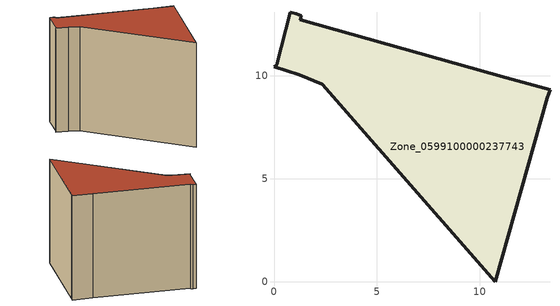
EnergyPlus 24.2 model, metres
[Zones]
Zone_0599100000237743
 floor ground (C_G): 11.27,9.9 13.4,9.32 13.27,8.94 10.74,0 2.33,9.59 1.23,10.04 0,10.43 0.13,10.54 0.79,13.08 1.09,13.01 1.32,12.91 1.27,12.72 z0
 wall outside (C_F): 0.13,10.54 0,10.43 1.23,10.04 2.33,9.59 10.74,0 13.27,8.94 13.4,9.32 11.27,9.9 1.27,12.72 1.32,12.91 1.09,13.01 0.79,13.08 0.13,10.54 z0:11.76
 roof outside (C_R): 11.27,9.9 1.27,12.72 1.32,12.91 1.09,13.01 0.79,13.08 0.13,10.54 0,10.43 1.23,10.04 2.33,9.59 10.74,0 13.27,8.94 13.4,9.32 z11.76
[BUILDING]
Pand.0599100000237743: North Axis=0; Terrain=City; Loads Convergence Tolerance Value=0.04; Temperature Convergence Tolerance Value=0.4; Solar Distribution=FullExterior; Maximum Number of Warmup Days=25; Minimum Number of Warmup Days=1
[Site:Location]
Rotterdam.The.Hague.AP_ZH_NLD Design_Conditions: Latitude=51.96; Longitude=4.45; Time Zone=1; Elevation=-4.5
[SITE:GROUNDTEMPERATURE:BUILDINGSURFACE]
18, 18, 18, 18, 18, 18, 18, 18, 18, 18, 18, 18
[MATERIAL] Thermal Absorptance=0.9; Solar Absorptance=0.7; Visible Absorptance=0.7
Name | Roughness | Thickness | Conductivity | Density | Specific Heat
G.TI.1946 | MediumSmooth | 0.15 | 1 | 540 | 1210
F.TI.1946 | Rough | 0.3 | 0.857143 | 1920 | 840
R.TI.1946 | MediumRough | 0.2 | 0.1 | 1500 | 1000
[CONSTRUCTION]
C_G: G.TI.1946
C_F: F.TI.1946
C_R: R.TI.1946
[ZONE]
Zone_0599100000237743: Type=1; Multiplier=1; Ceiling Height=Autocalculate; Volume=Autocalculate; Floor Area=autocalculate; Part of Total Floor Area=Yes
[ZONEINFILTRATION:DESIGNFLOWRATE]
Infil_Zone_0599100000237743: Zone or ZoneList or Space or SpaceList=Zone_0599100000237743; Schedule=AlwaysOn; Design Flow Rate Calculation Method=Flow/Area; Flow Rate per Floor Area=0.003; Constant Term Coefficient=1; Temperature Term Coefficient=0; Velocity Term Coefficient=0; Velocity Squared Term Coefficient=0
[HVACTEMPLATE:ZONE:IDEALLOADSAIRSYSTEM]
Zone_0599100000237743: Maximum Heating Supply Air Temperature=50; Minimum Cooling Supply Air Temperature=13; Maximum Heating Supply Air Humidity Ratio=0.0156; Minimum Cooling Supply Air Humidity Ratio=0.0077; Heating Limit=NoLimit; Cooling Limit=NoLimit; Dehumidification Control Type=ConstantSensibleHeatRatio; Cooling Sensible Heat Ratio=0.7; Dehumidification Setpoint=60; Humidification Control Type=None; Humidification Setpoint=30; Outdoor Air Method=None; Outdoor Air Flow Rate per Person=0.00944; Outdoor Air Flow Rate per Zone Floor Area=0; Outdoor Air Flow Rate per Zone=0; Demand Controlled Ventilation Type=None; Outdoor Air Economizer Type=NoEconomizer; Heat Recovery Type=None; Sensible Heat Recovery Effectiveness=0.7; Latent Heat Recovery Effectiveness=0.65
[ZONECONTROL:THERMOSTAT]
ThermostatControl_Zone_0599100000237743: Zone or ZoneList=Zone_0599100000237743; Control Type Schedule=DualSetpointControlType; Control 1=Thermostat_Zone_0599100000237743; Temperature Difference Between Cutout And Setpoint=0
[THERMOSTATSETPOINT:DUALSETPOINT]
Thermostat_Zone_0599100000237743: Heating Setpoint Temperature Schedule=HeatingSetpoint_Zone_0599100000237743; Cooling Setpoint Temperature Schedule=CoolingSetpoint_Zone_0599100000237743
[SCHEDULE:COMPACT]
HeatingSetpoint_Zone_0599100000237743: Through: 12/31, For: AllDays, Until: 24:00, 21
CoolingSetpoint_Zone_0599100000237743: Through: 12/31, For: AllDays, Until: 24:00, 24
DualSetpointControlType: Through: 12/31, For: AllDays, Until: 24:00, 4
AlwaysOn: Through: 12/31, For: AllDays, Until: 24:00, 1
